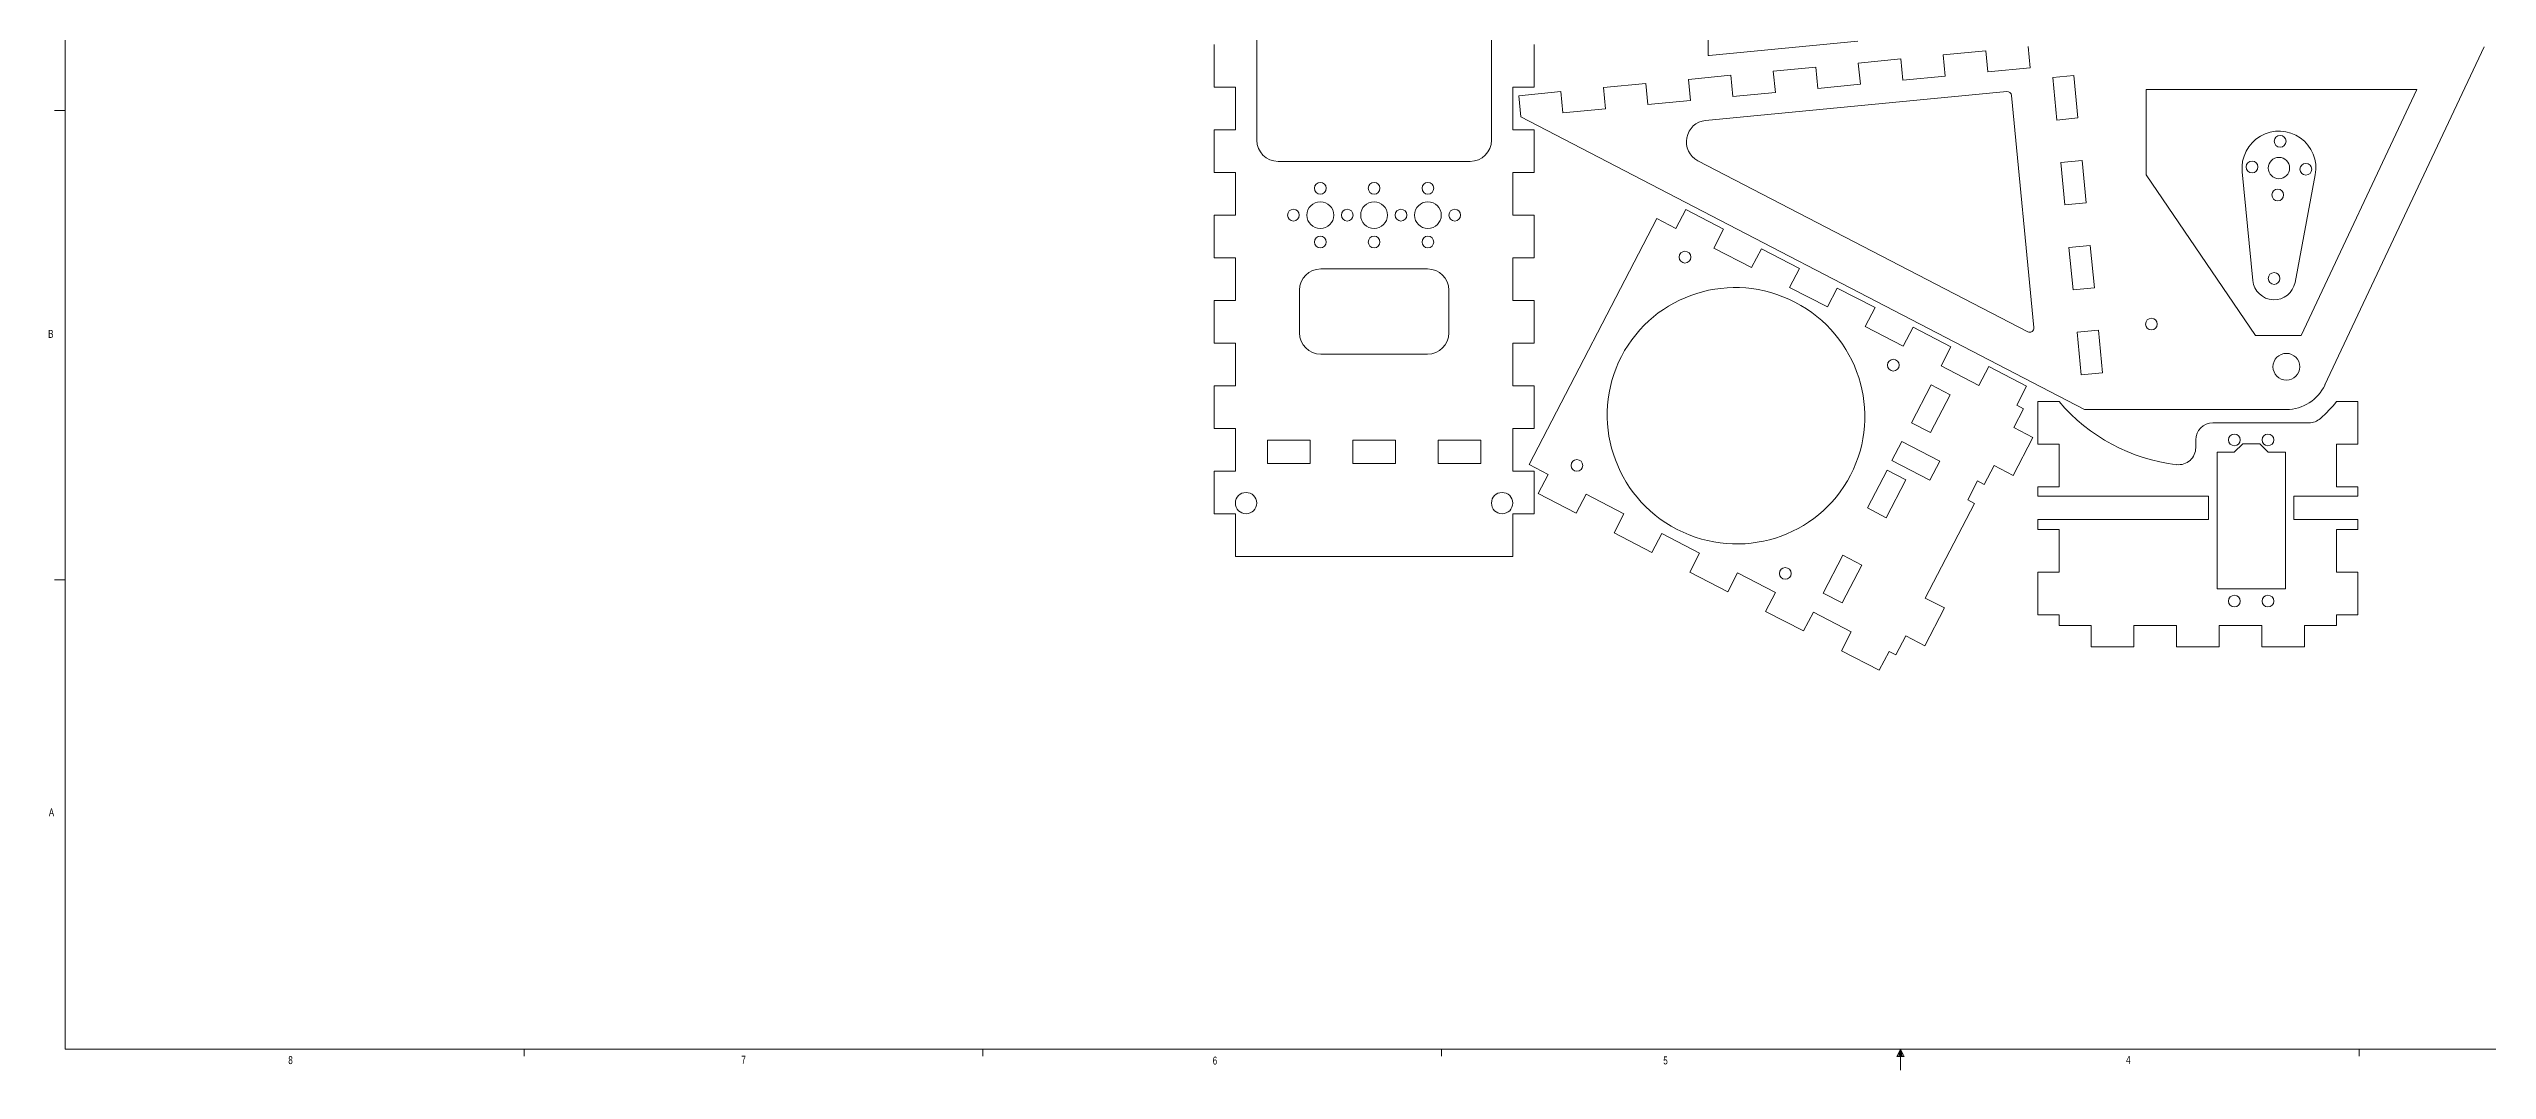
# Model space of a CAD drawing. Header units: inches. Extents: x 0.3 to 43.9, y 0.2 to 33.7.
# Drawn here: x 0.33 to 28.9, y 0.16 to 12.13 of the extents above; entities that cross this region are included whole.
import ezdxf

# ---------------------------------------------------------------- set-up
doc = ezdxf.new("R2010")
doc.units = ezdxf.units.IN
doc.header["$MEASUREMENT"] = 0
doc.styles.add('SLDTEXTSTYLE0', font='TXT', dxfattribs={"width": 0.75})

msp = doc.modelspace()

# ---------------------------------------------------------------- linework, layer by layer
at = {"color": 7, "linetype": 'Continuous', "lineweight": 0}
for p, q in [((0.523, 33.411), (0.523, 0.411)), ((0.523, 11.411), (0.398, 11.411)), ((0.523, 5.911), (0.398, 5.911)), ((43.523, 0.411), (0.523, 0.411)), ((5.898, 0.411), (5.898, 0.326)), ((11.273, 0.411), (11.273, 0.326)), ((16.648, 0.411), (16.648, 0.326)), ((22.023, 0.411), (21.981, 0.325)), ((21.981, 0.325), (22.067, 0.325)), ((22.023, 0.411), (21.989, 0.325)), ((22.023, 0.411), (22.009, 0.325)), ((22.023, 0.411), (22.023, 0.163)), ((22.023, 0.411), (22.067, 0.325)), ((22.023, 0.411), (22.046, 0.325)), ((22.023, 0.411), (22.036, 0.325)), ((27.398, 0.411), (27.398, 0.326))]:
    msp.add_line(p, q, dxfattribs=at)
at = {"color": 7, "linetype": 'Continuous', "lineweight": 15}
for p, q in [((14.482, 13.064), (14.482, 11.064)), ((17.232, 11.064), (17.232, 13.064)), ((19.772, 12.305), (19.772, 12.055)), ((13.982, 12.184), (13.982, 11.684)), ((17.732, 12.184), (17.732, 11.684)), ((19.784, 12.055), (19.772, 12.055)), ((21.526, 12.222), (19.784, 12.055)), ((21.53, 11.967), (22.028, 12.015)), ((22.051, 11.766), (22.028, 12.015)), ((22.525, 12.063), (23.023, 12.111)), ((22.525, 12.063), (22.549, 11.814)), ((23.047, 11.862), (23.023, 12.111)), ((23.521, 12.159), (23.545, 11.91)), ((28.862, 12.157), (26.997, 8.194)), ((18.544, 11.679), (19.041, 11.727)), ((19.065, 11.479), (19.041, 11.727)), ((19.539, 11.775), (20.037, 11.823)), ((19.539, 11.775), (19.563, 11.526)), ((20.061, 11.574), (20.037, 11.823)), ((20.534, 11.871), (21.032, 11.919)), ((20.534, 11.871), (20.558, 11.622)), ((21.056, 11.67), (21.032, 11.919)), ((21.554, 11.718), (21.056, 11.67)), ((21.53, 11.967), (21.554, 11.718)), ((22.549, 11.814), (22.051, 11.766)), ((23.545, 11.91), (23.047, 11.862)), ((23.807, 11.797), (24.055, 11.821)), ((23.855, 11.299), (23.807, 11.797)), ((24.055, 11.821), (24.103, 11.323)), ((14.232, 11.684), (13.982, 11.684)), ((14.232, 11.184), (14.232, 11.684)), ((17.732, 11.684), (17.482, 11.684)), ((17.482, 11.684), (17.482, 11.184)), ((17.551, 11.584), (18.046, 11.632)), ((17.575, 11.335), (17.551, 11.584)), ((18.07, 11.383), (18.046, 11.632)), ((18.568, 11.431), (18.07, 11.383)), ((18.544, 11.679), (18.568, 11.431)), ((19.563, 11.526), (19.065, 11.479)), ((19.741, 11.292), (23.27, 11.632)), ((20.558, 11.622), (20.061, 11.574)), ((23.324, 11.587), (23.586, 8.866)), ((24.904, 11.657), (28.074, 11.657)), ((24.904, 11.657), (24.904, 10.657)), ((28.074, 11.657), (26.718, 8.775)), ((13.982, 11.184), (13.982, 10.684)), ((13.982, 11.184), (14.232, 11.184)), ((17.482, 11.184), (17.732, 11.184)), ((24.181, 7.907), (17.575, 11.335)), ((17.732, 11.184), (17.732, 10.684)), ((24.103, 11.323), (23.855, 11.299)), ((14.232, 10.684), (13.982, 10.684)), ((14.232, 10.184), (14.232, 10.684)), ((14.732, 10.814), (16.982, 10.814)), ((17.732, 10.684), (17.482, 10.684)), ((17.482, 10.684), (17.482, 10.184)), ((23.514, 8.817), (19.65, 10.822)), ((23.902, 10.802), (24.151, 10.826)), ((23.95, 10.304), (23.902, 10.802)), ((24.151, 10.826), (24.199, 10.328)), ((24.904, 10.657), (26.182, 8.775)), ((26.153, 9.418), (26.027, 10.693)), ((26.884, 10.656), (26.647, 9.396)), ((24.199, 10.328), (23.95, 10.304)), ((13.982, 10.184), (13.982, 9.684)), ((13.982, 10.184), (14.232, 10.184)), ((17.482, 10.184), (17.732, 10.184)), ((17.674, 7.26), (19.171, 10.144)), ((17.732, 10.184), (17.732, 9.684)), ((19.393, 10.029), (19.171, 10.144)), ((19.508, 10.251), (19.393, 10.029)), ((19.952, 10.021), (19.508, 10.251)), ((19.836, 9.799), (19.952, 10.021)), ((20.28, 9.569), (19.836, 9.799)), ((20.395, 9.791), (20.28, 9.569)), ((20.839, 9.56), (20.395, 9.791)), ((23.998, 9.806), (24.247, 9.83)), ((24.046, 9.309), (23.998, 9.806)), ((24.247, 9.83), (24.295, 9.333)), ((14.232, 9.684), (13.982, 9.684)), ((14.232, 9.184), (14.232, 9.684)), ((16.482, 9.554), (15.232, 9.554)), ((17.732, 9.684), (17.482, 9.684)), ((17.482, 9.684), (17.482, 9.184)), ((20.724, 9.338), (20.839, 9.56)), ((13.982, 9.184), (13.982, 8.684)), ((13.982, 9.184), (14.232, 9.184)), ((14.982, 9.304), (14.982, 8.804)), ((16.732, 8.804), (16.732, 9.304)), ((17.482, 9.184), (17.732, 9.184)), ((17.732, 9.184), (17.732, 8.684)), ((21.168, 9.108), (20.724, 9.338)), ((21.283, 9.33), (21.168, 9.108)), ((21.727, 9.1), (21.283, 9.33)), ((24.295, 9.333), (24.046, 9.309)), ((21.612, 8.878), (21.727, 9.1)), ((22.056, 8.648), (21.612, 8.878)), ((22.171, 8.87), (22.056, 8.648)), ((22.615, 8.639), (22.171, 8.87)), ((14.232, 8.684), (13.982, 8.684)), ((14.232, 8.184), (14.232, 8.684)), ((17.732, 8.684), (17.482, 8.684)), ((17.482, 8.684), (17.482, 8.184)), ((22.499, 8.417), (22.615, 8.639)), ((24.094, 8.811), (24.343, 8.835)), ((24.142, 8.313), (24.094, 8.811)), ((24.343, 8.835), (24.391, 8.337)), ((26.718, 8.775), (26.182, 8.775)), ((15.232, 8.554), (16.482, 8.554)), ((22.943, 8.187), (22.499, 8.417)), ((23.058, 8.409), (22.943, 8.187)), ((23.502, 8.179), (23.058, 8.409)), ((24.391, 8.337), (24.142, 8.313)), ((13.982, 8.184), (13.982, 7.684)), ((13.982, 8.184), (14.232, 8.184)), ((17.482, 8.184), (17.732, 8.184)), ((17.732, 8.184), (17.732, 7.684)), ((22.154, 7.752), (22.384, 8.195)), ((22.606, 8.08), (22.376, 7.637)), ((22.384, 8.195), (22.606, 8.08)), ((23.387, 7.957), (23.502, 8.179)), ((23.633, 7.999), (23.633, 7.499)), ((23.633, 7.999), (23.883, 7.999)), ((27.133, 7.999), (27.383, 7.999)), ((27.383, 7.999), (27.383, 7.499)), ((22.376, 7.637), (22.154, 7.752)), ((23.351, 7.694), (23.466, 7.916)), ((23.466, 7.916), (23.387, 7.957)), ((26.545, 7.907), (24.181, 7.907)), ((26.809, 7.75), (25.683, 7.75)), ((14.232, 7.684), (13.982, 7.684)), ((14.232, 7.184), (14.232, 7.684)), ((15.107, 7.547), (14.607, 7.547)), ((14.607, 7.547), (14.607, 7.272)), ((15.107, 7.272), (15.107, 7.547)), ((16.107, 7.547), (15.607, 7.547)), ((15.607, 7.547), (15.607, 7.272)), ((16.107, 7.272), (16.107, 7.547)), ((16.607, 7.547), (16.607, 7.272)), ((17.107, 7.547), (16.607, 7.547)), ((17.107, 7.272), (17.107, 7.547)), ((17.732, 7.684), (17.482, 7.684)), ((17.482, 7.684), (17.482, 7.184)), ((21.924, 7.308), (22.039, 7.53)), ((22.039, 7.53), (22.483, 7.299)), ((23.344, 7.134), (23.574, 7.578)), ((23.574, 7.578), (23.351, 7.694)), ((23.633, 7.499), (23.883, 7.499)), ((23.883, 7.499), (23.883, 6.999)), ((25.483, 7.55), (25.483, 7.459)), ((25.933, 7.405), (26.033, 7.505)), ((26.033, 7.505), (26.233, 7.505)), ((26.233, 7.505), (26.333, 7.405)), ((27.133, 7.499), (27.383, 7.499)), ((27.133, 6.999), (27.133, 7.499)), ((13.982, 7.184), (13.982, 6.684)), ((13.982, 7.184), (14.232, 7.184)), ((14.607, 7.272), (15.107, 7.272)), ((15.607, 7.272), (16.107, 7.272)), ((16.607, 7.272), (17.107, 7.272)), ((17.482, 7.184), (17.732, 7.184)), ((17.674, 7.26), (17.896, 7.145)), ((17.732, 7.184), (17.732, 6.684)), ((17.896, 7.145), (17.781, 6.923)), ((21.636, 6.753), (21.866, 7.197)), ((21.866, 7.197), (22.088, 7.082)), ((22.368, 7.078), (21.924, 7.308)), ((22.483, 7.299), (22.368, 7.078)), ((23.006, 7.028), (23.121, 7.25)), ((23.121, 7.25), (23.344, 7.134)), ((25.733, 7.405), (25.933, 7.405)), ((25.733, 5.805), (25.733, 7.405)), ((26.333, 7.405), (26.533, 7.405)), ((26.533, 7.405), (26.533, 5.805)), ((18.225, 6.692), (17.781, 6.923)), ((18.225, 6.692), (18.34, 6.914)), ((18.34, 6.914), (18.783, 6.684)), ((22.088, 7.082), (21.858, 6.638)), ((22.811, 6.847), (22.926, 7.069)), ((22.926, 7.069), (23.006, 7.028)), ((23.633, 6.999), (23.633, 6.892)), ((23.883, 6.999), (23.633, 6.999)), ((23.633, 6.892), (25.633, 6.892)), ((25.633, 6.892), (25.633, 6.616)), ((26.633, 6.892), (27.383, 6.892)), ((26.633, 6.616), (26.633, 6.892)), ((27.383, 6.999), (27.133, 6.999)), ((27.383, 6.999), (27.383, 6.892)), ((14.232, 6.684), (13.982, 6.684)), ((14.232, 6.184), (14.232, 6.684)), ((17.732, 6.684), (17.482, 6.684)), ((17.482, 6.684), (17.482, 6.184)), ((18.783, 6.684), (18.668, 6.462)), ((21.858, 6.638), (21.636, 6.753)), ((22.315, 5.697), (22.891, 6.806)), ((22.891, 6.806), (22.811, 6.847)), ((23.633, 6.616), (23.633, 6.499)), ((25.633, 6.616), (23.633, 6.616)), ((27.383, 6.616), (26.633, 6.616)), ((27.383, 6.616), (27.383, 6.499)), ((19.112, 6.232), (18.668, 6.462)), ((19.112, 6.232), (19.227, 6.454)), ((19.227, 6.454), (19.671, 6.223)), ((23.633, 6.499), (23.883, 6.499)), ((23.883, 6.499), (23.883, 5.999)), ((27.133, 6.499), (27.383, 6.499)), ((27.133, 5.999), (27.133, 6.499)), ((17.482, 6.184), (14.232, 6.184)), ((19.671, 6.223), (19.556, 6.001)), ((20, 5.771), (19.556, 6.001)), ((21.118, 5.754), (21.348, 6.198)), ((21.57, 6.083), (21.34, 5.639)), ((21.348, 6.198), (21.57, 6.083)), ((20, 5.771), (20.115, 5.993)), ((20.115, 5.993), (20.559, 5.763)), ((20.559, 5.763), (20.444, 5.541)), ((21.34, 5.639), (21.118, 5.754)), ((23.633, 5.999), (23.633, 5.499)), ((23.883, 5.999), (23.633, 5.999)), ((26.533, 5.805), (25.733, 5.805)), ((27.383, 5.999), (27.133, 5.999)), ((27.383, 5.999), (27.383, 5.499)), ((20.887, 5.311), (20.444, 5.541)), ((20.887, 5.311), (21.003, 5.533)), ((21.003, 5.533), (21.446, 5.302)), ((22.308, 5.137), (22.538, 5.581)), ((22.538, 5.581), (22.315, 5.697)), ((23.633, 5.499), (23.883, 5.499)), ((23.883, 5.499), (23.883, 5.375)), ((27.133, 5.499), (27.383, 5.499)), ((27.133, 5.499), (27.133, 5.375)), ((21.446, 5.302), (21.331, 5.08)), ((21.969, 5.031), (22.085, 5.253)), ((22.085, 5.253), (22.308, 5.137)), ((23.883, 5.375), (24.258, 5.375)), ((24.258, 5.375), (24.258, 5.124)), ((24.758, 5.375), (25.258, 5.375)), ((24.758, 5.124), (24.758, 5.375)), ((25.258, 5.375), (25.258, 5.124)), ((25.758, 5.375), (26.258, 5.375)), ((25.758, 5.124), (25.758, 5.375)), ((26.258, 5.375), (26.258, 5.124)), ((26.758, 5.375), (27.133, 5.375)), ((26.758, 5.124), (26.758, 5.375)), ((21.775, 4.85), (21.331, 5.08)), ((21.775, 4.85), (21.89, 5.072)), ((21.89, 5.072), (21.969, 5.031)), ((24.258, 5.124), (24.758, 5.124)), ((25.258, 5.124), (25.758, 5.124)), ((26.258, 5.124), (26.758, 5.124))]:
    msp.add_line(p, q, dxfattribs=at)
for centre, radius in [((26.458, 10.736), 0.125), ((26.472, 11.05), 0.0689), ((26.143, 10.749), 0.0689), ((26.773, 10.722), 0.0689), ((15.227, 10.184), 0.157), ((15.227, 10.499), 0.0689), ((15.857, 10.184), 0.157), ((15.857, 10.499), 0.0689), ((16.487, 10.184), 0.157), ((16.487, 10.499), 0.0689), ((26.444, 10.421), 0.0689), ((14.912, 10.184), 0.0689), ((15.542, 10.184), 0.0689), ((16.172, 10.184), 0.0689), ((16.802, 10.184), 0.0689), ((15.227, 9.869), 0.0689), ((15.857, 9.869), 0.0689), ((16.487, 9.869), 0.0689), ((19.499, 9.692), 0.0689), ((26.401, 9.442), 0.0689), ((24.964, 8.907), 0.0689), ((21.94, 8.426), 0.0689), ((26.545, 8.407), 0.157), ((25.936, 7.55), 0.0689), ((26.329, 7.55), 0.0689), ((18.233, 7.251), 0.0689), ((14.357, 6.809), 0.125), ((17.357, 6.809), 0.125), ((20.674, 5.985), 0.0689), ((25.936, 5.661), 0.0689), ((26.329, 5.661), 0.0689)]:
    msp.add_circle(centre, radius, dxfattribs=at)
for centre, radius, start, end in [((23.275, 11.582), 0.05, 5.5, 95.5), ((19.765, 11.044), 0.25, 95.5, 242.5772), ((26.458, 10.736), 0.433, 349.3621, 185.6213), ((14.732, 11.064), 0.25, 180, 270), ((16.982, 11.064), 0.25, 270, 0), ((15.232, 9.304), 0.25, 90, 180), ((16.482, 9.304), 0.25, 0, 90), ((26.401, 9.442), 0.25, 185.6213, 349.3621), ((23.537, 8.861), 0.05, 242.5772, 5.5), ((15.232, 8.804), 0.25, 180, 270), ((16.482, 8.804), 0.25, 270, 0), ((25.508, 9.374), 2.129, 220.2364, 263.3006), ((26.545, 8.407), 0.5, 270, 334.7989), ((25.508, 9.374), 2.129, 312.4185, 319.7636), ((25.683, 7.55), 0.2, 90, 180), ((26.809, 7.95), 0.2, 270, 312.4185), ((25.283, 7.459), 0.2, 263.3006, 0)]:
    msp.add_arc(centre, radius, start, end, dxfattribs=at)
msp.add_ellipse((20.097, 7.833), major_axis=(-1.342, 0.696), ratio=0.992054, dxfattribs=at)

# ---------------------------------------------------------------- texts
at = {"color": 7, "linetype": 'Continuous', "lineweight": 0, "char_height": 0.0938, "attachment_point": 1, "style": 'SLDTEXTSTYLE0'}
for s, insert in [('B', (0.322, 8.84)), ('A', (0.33, 3.231)), ('8', (3.136, 0.329)), ('7', (8.444, 0.332)), ('6', (13.966, 0.323)), ('5', (19.245, 0.325)), ('4', (24.667, 0.331))]:
    msp.add_mtext(s, dxfattribs=dict(at, insert=insert))

doc.saveas('drawing.dxf')
